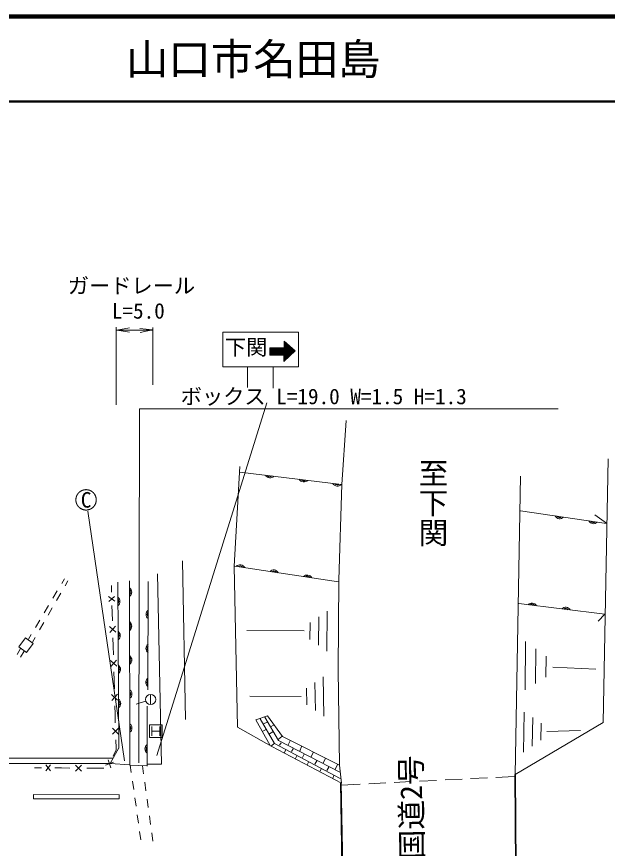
# Model space of a CAD drawing. Units: millimetres, scale not verified. Extents: x 40000 to 680000, y 20000 to 380000.
# Drawn here: x 392149 to 461748, y 282100 to 380000 of the extents above; entities that cross this region are included whole.
import ezdxf
from ezdxf.enums import TextEntityAlignment as Align

# ---------------------------------------------------------------- set-up
doc = ezdxf.new("R2010")
doc.units = ezdxf.units.MM
doc.header["$LTSCALE"] = 1000
for name, color, linetype, lineweight in [('M-BGD', 7, 'Continuous', 13), ('M-BGD-HTXT', 7, 'Continuous', 13), ('M-STR-HTXT', 7, 'Continuous', 13), ('M-STR-STRC', 7, 'Continuous', 13), ('M-TTL', 2, 'Continuous', 140), ('M-TTL-LINE', 7, 'Continuous', 50)]:
    doc.layers.add(name, color=color, linetype=linetype, lineweight=lineweight)
doc.layers.add('M-TTL-TXT', color=7, linetype='Continuous')
doc.styles.add('@ＭＳ ゴシック', font='')
doc.styles.add('ＭＳ ゴシック', font='')
doc.styles.get('@ＭＳ ゴシック').set_extended_font_data('@MS Gothic')
doc.styles.get('ＭＳ ゴシック').set_extended_font_data('MS Gothic')

# ---------------------------------------------------------------- blocks, each defined once
blk = doc.blocks.new('有線柱')
at = {"color": 7, "linetype": 'Continuous', "lineweight": 13}
blk.add_line((0, 0.5), (0, -0.5), dxfattribs=at)
blk.add_circle((0, 0), 0.5, dxfattribs=at)

msp = doc.modelspace()

# ---------------------------------------------------------------- linework, layer by layer
at = {"layer": 'M-BGD'}
for p, q in [((430482, 324931), (430977, 332457)), ((461828, 327968), (461251, 296903)), ((418449, 327065), (417790, 315309)), ((418459, 326392), (430443, 324931)), ((450869, 290805), (451528, 325908)), ((430098, 313725), (430482, 324931)), ((451521, 321824), (461653, 320335)), ((460258, 321352), (461658, 320375)), ((411699, 315955), (412028, 297278)), ((417790, 315309), (418174, 296379)), ((430054, 313469), (417871, 315322)), ((408732, 314417), (409227, 292020)), ((397457, 313263), (397784, 313808)), ((397858, 312995), (398192, 313572)), ((404209, 293906), (404057, 313422)), ((405496, 291940), (405460, 313584)), ((407657, 313511), (407620, 300766)), ((430024, 303086), (430098, 313725)), ((396428, 311547), (396943, 312405)), ((403331, 312249), (403308, 313038)), ((396855, 311264), (397356, 312130)), ((402992, 311729), (403715, 311191)), ((403008, 311170), (403699, 311749)), ((395400, 309832), (395914, 310690)), ((395852, 309534), (396353, 310399)), ((403399, 309881), (403376, 310670)), ((461454, 309651), (451297, 310921)), ((403428, 308881), (403399, 309881)), ((428752, 310018), (428701, 305318)), ((461456, 309666), (460653, 308831)), ((394371, 308117), (394886, 308975)), ((394849, 307804), (395350, 308669)), ((426723, 308695), (426701, 306681)), ((427738, 309357), (427701, 306000)), ((403094, 308225), (403821, 307539)), ((403114, 307518), (403801, 308246)), ((426041, 307695), (419279, 307760)), ((393190, 306878), (392419, 305815)), ((394095, 306222), (393190, 306878)), ((393530, 306714), (393857, 307259)), ((394013, 306361), (394348, 306938)), ((403515, 305883), (403486, 306882)), ((452060, 300775), (452111, 306466)), ((392198, 304922), (392610, 305615)), ((392419, 305815), (393323, 305158)), ((393323, 305158), (394095, 306222)), ((403545, 304883), (403515, 305883)), ((453285, 301523), (453322, 305588)), ((393023, 305312), (392612, 304622)), ((454510, 302271), (454532, 304710)), ((403210, 304227), (403937, 303540)), ((403230, 303520), (403917, 304247)), ((403632, 301884), (403603, 302884)), ((430184, 291947), (430024, 303086)), ((455333, 303447), (460389, 303177)), ((403661, 300885), (403632, 301884)), ((427289, 301622), (427344, 298326)), ((428267, 302276), (428344, 297662)), ((426311, 300969), (426344, 298991)), ((403326, 300228), (404053, 299542)), ((403347, 299522), (404033, 300249)), ((425668, 299983), (419623, 300017)), ((403748, 297886), (403719, 298886)), ((406248, 299064), (407333, 299444)), ((407547, 298825), (407511, 291794)), ((403777, 296887), (403748, 297886)), ((421690, 297698), (420335, 297222)), ((423485, 295281), (421690, 297698)), ((451859, 293414), (451962, 298131)), ((407797, 295140), (407797, 296640)), ((407797, 296640), (409297, 296640)), ((409297, 296640), (409297, 295140)), ((420335, 297222), (422020, 294219)), ((422538, 294463), (420856, 297328)), ((421232, 296767), (421652, 296963)), ((421400, 297525), (422987, 294815)), ((461251, 296903), (450869, 290805)), ((452885, 294117), (452958, 297486)), ((453910, 294819), (453954, 296841)), ((403442, 296230), (404169, 295544)), ((403463, 295523), (404149, 296251)), ((408078, 296452), (408078, 295327)), ((408078, 295890), (409016, 295890)), ((409016, 296452), (409016, 295327)), ((418174, 296379), (422203, 294072)), ((421138, 295899), (421536, 296073)), ((421948, 295581), (422332, 295798)), ((422129, 296427), (422426, 296615)), ((454606, 295849), (458578, 295962)), ((403864, 293888), (403835, 294887)), ((409297, 295140), (407797, 295140)), ((423410, 295270), (422990, 294944)), ((422991, 294811), (430231, 291078)), ((430187, 291912), (423485, 295281)), ((424372, 294771), (424147, 294279)), ((403158, 292089), (404198, 293917)), ((403522, 292966), (403869, 293702)), ((403869, 293702), (403864, 293888)), ((422158, 294163), (422484, 294438)), ((422203, 294072), (430406, 289787)), ((430264, 290340), (422538, 294463)), ((423120, 294235), (423323, 294539)), ((423865, 293700), (423677, 293360)), ((424553, 293490), (424748, 293816)), ((425717, 294084), (425507, 293555)), ((403451, 292730), (385697, 292693)), ((425167, 292991), (425008, 292673)), ((425840, 292781), (426007, 293179)), ((427092, 293403), (426860, 292868)), ((385405, 292072), (403158, 292089)), ((396135, 291921), (395572, 291217)), ((395576, 291924), (396131, 291213)), ((399788, 291900), (399077, 291197)), ((399081, 291904), (399784, 291193)), ((402624, 291892), (403566, 292230)), ((402926, 292532), (403264, 291591)), ((403227, 292103), (405462, 291951)), ((405496, 291911), (407510, 291799)), ((405531, 291912), (405659, 291011)), ((407109, 290865), (406980, 291798)), ((409227, 292020), (407559, 291994)), ((426549, 292253), (426397, 291949)), ((427302, 292007), (427519, 292398)), ((428524, 292673), (428271, 292159)), ((429942, 291957), (429696, 291392)), ((430406, 289787), (430187, 291912)), ((394274, 291578), (395064, 291573)), ((396643, 291564), (397433, 291560)), ((397433, 291560), (398433, 291554)), ((400433, 291543), (401433, 291537)), ((401433, 291537), (402433, 291531)), ((428025, 291458), (427895, 291175)), ((428712, 291248), (428951, 291660)), ((450933, 276248), (450841, 290781)), ((451033, 276249), (450941, 290782)), ((405799, 290021), (405939, 289031)), ((407385, 288885), (407247, 289875)), ((429508, 290669), (429399, 290358)), ((430299, 289842), (430562, 275396)), ((430399, 289844), (430662, 275397)), ((433636, 289714), (435634, 289813)), ((436633, 289862), (438630, 289960)), ((439629, 290010), (441627, 290108)), ((442626, 290157), (444623, 290255)), ((445622, 290305), (447620, 290403)), ((448618, 290452), (450823, 290561)), ((430433, 289557), (432638, 289665)), ((394142, 287924), (394133, 288422)), ((394134, 287925), (404245, 287919)), ((394135, 288425), (404245, 288419)), ((404234, 288429), (404239, 287918)), ((406080, 288040), (406220, 287050)), ((407660, 286904), (407522, 287894)), ((406360, 286060), (406500, 285070)), ((407935, 284923), (407797, 285913)), ((406640, 284080), (406781, 283090)), ((408210, 282942), (408072, 283932))]:
    msp.add_line(p, q, dxfattribs=at)
for centre, radius, start, end in [((422015, 326336), 625, 209.91975, 316.17995), ((421992, 326150), 312, 209.91975, 316.17995), ((425985, 325852), 625, 209.91975, 316.17995), ((425963, 325666), 312, 209.91975, 316.17995), ((429956, 325368), 625, 209.91975, 316.17995), ((429933, 325182), 312, 209.91975, 316.17995), ((456147, 321523), 625, 208.50799, 314.76819), ((456119, 321338), 312, 208.50799, 314.76819), ((460104, 320942), 625, 208.50799, 314.76819), ((460077, 320756), 312, 208.50799, 314.76819), ((418469, 314851), 625, 28.22251, 134.48271), ((418497, 315037), 312, 28.22251, 134.48271), ((422423, 314250), 625, 28.22251, 134.48271), ((422452, 314435), 312, 28.22251, 134.48271), ((426378, 313649), 625, 28.22251, 134.48271), ((426406, 313834), 312, 28.22251, 134.48271), ((405087, 312262), 625, 306.96684, 53.22705), ((405274, 312262), 312, 306.96684, 53.22705), ((403700, 311161), 625, 307.31589, 53.5761), ((403887, 311163), 312, 307.31589, 53.5761), ((452856, 310348), 625, 29.74488, 136.00509), ((452879, 310534), 312, 29.74488, 136.00509), ((456825, 309852), 625, 29.74488, 136.00509), ((456848, 310038), 312, 29.74488, 136.00509), ((408021, 309637), 625, 126.70526, 232.96546), ((407833, 309638), 312, 126.70526, 232.96546), ((405094, 308262), 625, 306.96684, 53.22705), ((405281, 308262), 312, 306.96684, 53.22705), ((403731, 307161), 625, 307.31589, 53.5761), ((403918, 307163), 312, 307.31589, 53.5761), ((408009, 305638), 625, 126.70526, 232.96546), ((407822, 305638), 312, 126.70526, 232.96546), ((405101, 304262), 625, 306.96684, 53.22705), ((405288, 304262), 312, 306.96684, 53.22705), ((403762, 303161), 625, 307.31589, 53.5761), ((403949, 303163), 312, 307.31589, 53.5761), ((407998, 301638), 625, 126.70526, 232.96546), ((407810, 301638), 312, 126.70526, 232.96546), ((405107, 300262), 625, 306.96684, 53.22705), ((403793, 299162), 625, 307.31589, 53.5761), ((405295, 300262), 312, 306.96684, 53.22705), ((403980, 299163), 312, 307.31589, 53.5761), ((405114, 296262), 625, 306.96684, 53.22705), ((405302, 296262), 312, 306.96684, 53.22705), ((407896, 293808), 625, 126.57148, 232.83169), ((407709, 293809), 312, 126.57148, 232.83169)]:
    msp.add_arc(centre, radius, start, end, dxfattribs=at)
at = {"layer": 'M-STR-HTXT'}
for p, q in [((403879, 343442), (403879, 334323)), ((403936, 343110), (408147, 343110)), ((403943, 343110), (405443, 343360)), ((403943, 343110), (405443, 342860)), ((408175, 343118), (406666, 343303)), ((408175, 343118), (406687, 342804)), ((408201, 343405), (408201, 336666)), ((406531, 292178), (406627, 333818)), ((406627, 333818), (455949, 333818))]:
    msp.add_line(p, q, dxfattribs=at)
at = {"layer": 'M-STR-STRC'}
for p, q in [((416433, 342843), (425370, 342843)), ((416433, 338790), (416433, 342843)), ((425370, 342843), (425370, 338790)), ((424957, 340649), (423688, 341800)), ((423688, 341800), (423688, 341027)), ((423688, 341674), (423753, 341740)), ((424841, 340541), (423688, 341694)), ((423688, 341533), (423828, 341673)), ((421973, 341027), (421973, 340161)), ((423688, 341027), (421973, 341027)), ((421973, 340950), (422051, 341027)), ((421973, 340808), (422192, 341027)), ((421973, 340667), (422333, 341027)), ((421973, 340526), (422475, 341027)), ((421973, 340384), (422616, 341027)), ((421973, 340243), (422758, 341027)), ((422816, 340161), (421973, 341004)), ((422675, 340161), (421973, 340863)), ((422533, 340161), (421973, 340721)), ((422033, 340161), (422899, 341027)), ((422958, 340161), (422091, 341027)), ((422174, 340161), (423041, 341027)), ((423099, 340161), (422233, 341027)), ((422316, 340161), (423182, 341027)), ((423240, 340161), (422374, 341027)), ((422457, 340161), (423323, 341027)), ((423382, 340161), (422516, 341027)), ((422599, 340161), (423465, 341027)), ((423523, 340161), (422657, 341027)), ((422740, 340161), (423606, 341027)), ((424037, 339789), (422799, 341027)), ((422881, 340161), (424124, 341404)), ((424110, 339857), (422940, 341027)), ((423023, 340161), (424199, 341337)), ((424183, 339926), (423081, 341027)), ((423164, 340161), (424273, 341270)), ((424256, 339994), (423223, 341027)), ((423306, 340161), (424347, 341202)), ((424329, 340062), (423364, 341027)), ((423447, 340161), (424421, 341135)), ((424402, 340131), (423506, 341027)), ((423589, 340161), (424495, 341068)), ((423645, 340077), (424570, 341001)), ((423645, 339935), (424644, 340933)), ((423645, 339794), (424718, 340866)), ((423645, 339652), (424792, 340799)), ((423645, 339511), (424866, 340732)), ((424475, 340199), (423647, 341027)), ((423688, 341392), (423902, 341606)), ((424768, 340472), (423688, 341552)), ((423688, 341250), (423976, 341538)), ((423688, 341109), (424050, 341471)), ((424695, 340404), (423688, 341411)), ((424622, 340336), (423688, 341270)), ((424548, 340267), (423688, 341128)), ((424914, 340609), (424067, 341456)), ((422392, 340161), (421973, 340580)), ((422251, 340161), (421973, 340438)), ((422109, 340161), (421973, 340297)), ((421973, 340161), (423645, 340161)), ((423645, 339423), (424957, 340649)), ((423645, 340161), (423645, 339423)), ((423964, 339721), (423645, 340039)), ((423891, 339652), (423645, 339897)), ((423818, 339584), (423645, 339756)), ((424468, 340192), (424941, 340665)), ((425370, 338790), (416433, 338790)), ((419347, 338741), (419347, 336364)), ((422359, 338741), (422359, 336267)), ((423745, 339516), (423645, 339615)), ((423671, 339447), (423645, 339473)), ((421615, 334537), (408671, 293014)), ((404871, 292414), (400550, 321804))]:
    msp.add_line(p, q, dxfattribs=at)
msp.add_lwpolyline([(401530, 323122), (401530, 323143), (401530, 323164), (401529, 323185), (401527, 323206), (401526, 323227), (401524, 323248), (401521, 323269), (401519, 323290), (401515, 323310), (401512, 323331), (401508, 323352), (401504, 323372), (401499, 323393), (401494, 323413), (401489, 323434), (401484, 323454), (401478, 323474), (401471, 323494), (401465, 323514), (401457, 323534), (401450, 323553), (401442, 323573), (401434, 323592), (401426, 323612), (401417, 323631), (401408, 323650), (401399, 323668), (401389, 323687), (401379, 323705), (401369, 323724), (401358, 323742), (401347, 323760), (401336, 323777), (401324, 323795), (401312, 323812), (401300, 323829), (401287, 323846), (401275, 323863), (401261, 323879), (401248, 323895), (401234, 323911), (401220, 323927), (401206, 323942), (401192, 323958), (401177, 323973), (401162, 323987), (401147, 324002), (401131, 324016), (401115, 324030), (401099, 324043), (401083, 324057), (401067, 324070), (401050, 324082), (401033, 324095), (401016, 324107), (400999, 324119), (400981, 324130), (400963, 324142), (400945, 324153), (400927, 324163), (400909, 324173), (400890, 324183), (400872, 324193), (400853, 324202), (400834, 324211), (400815, 324220), (400796, 324228), (400776, 324236), (400757, 324244), (400737, 324251), (400717, 324258), (400697, 324265), (400677, 324271), (400657, 324277), (400637, 324282), (400616, 324288), (400596, 324292), (400575, 324297), (400555, 324301), (400534, 324305), (400513, 324308), (400493, 324311), (400472, 324314), (400451, 324316), (400430, 324318), (400409, 324320), (400388, 324321), (400367, 324322), (400346, 324322), (400325, 324322), (400304, 324322), (400283, 324321), (400262, 324320), (400241, 324319), (400220, 324317), (400199, 324315), (400178, 324313), (400158, 324310), (400137, 324307), (400116, 324303), (400096, 324299), (400075, 324295), (400054, 324290), (400034, 324285), (400014, 324280), (399994, 324274), (399973, 324268), (399953, 324262), (399934, 324255), (399914, 324248), (399894, 324240), (399875, 324232), (399855, 324224), (399836, 324216), (399817, 324207), (399798, 324198), (399779, 324188), (399761, 324178), (399742, 324168), (399724, 324158), (399706, 324147), (399688, 324136), (399671, 324125), (399653, 324113), (399636, 324101), (399619, 324089), (399602, 324076), (399586, 324063), (399569, 324050), (399553, 324037), (399537, 324023), (399522, 324009), (399506, 323995), (399491, 323980), (399476, 323965), (399462, 323950), (399447, 323935), (399433, 323919), (399419, 323903), (399406, 323887), (399393, 323871), (399380, 323854), (399367, 323838), (399355, 323821), (399342, 323804), (399331, 323786), (399319, 323769), (399308, 323751), (399297, 323733), (399287, 323715), (399276, 323696), (399267, 323678), (399257, 323659), (399248, 323640), (399239, 323621), (399230, 323602), (399222, 323583), (399214, 323563), (399207, 323544), (399199, 323524), (399193, 323504), (399186, 323484), (399180, 323464), (399174, 323444), (399169, 323423), (399164, 323403), (399159, 323383), (399154, 323362), (399150, 323341), (399147, 323321), (399144, 323300), (399141, 323279), (399138, 323258), (399136, 323238), (399134, 323217), (399133, 323196), (399131, 323175), (399131, 323154), (399130, 323133), (399130, 323112), (399131, 323091), (399131, 323070), (399133, 323049), (399134, 323028), (399136, 323007), (399138, 322986), (399141, 322965), (399144, 322944), (399147, 322924), (399150, 322903), (399154, 322882), (399159, 322862), (399164, 322841), (399169, 322821), (399174, 322801), (399180, 322780), (399186, 322760), (399193, 322740), (399199, 322721), (399207, 322701), (399214, 322681), (399222, 322662), (399230, 322642), (399239, 322623), (399248, 322604), (399257, 322585), (399267, 322567), (399276, 322548), (399287, 322530), (399297, 322512), (399308, 322494), (399319, 322476), (399331, 322458), (399342, 322441), (399355, 322424), (399367, 322407), (399380, 322390), (399393, 322373), (399406, 322357), (399419, 322341), (399433, 322325), (399447, 322310), (399462, 322294), (399476, 322279), (399491, 322264), (399506, 322250), (399522, 322236), (399537, 322222), (399553, 322208), (399569, 322194), (399586, 322181), (399602, 322168), (399619, 322156), (399636, 322143), (399653, 322131), (399671, 322120), (399688, 322108), (399706, 322097), (399724, 322086), (399742, 322076), (399761, 322066), (399779, 322056), (399798, 322047), (399817, 322037), (399836, 322029), (399855, 322020), (399875, 322012), (399894, 322004), (399914, 321997), (399934, 321990), (399953, 321983), (399973, 321976), (399994, 321970), (400014, 321965), (400034, 321959), (400054, 321954), (400075, 321950), (400096, 321945), (400116, 321941), (400137, 321938), (400158, 321935), (400178, 321932), (400199, 321929), (400220, 321927), (400241, 321926), (400262, 321924), (400283, 321923), (400304, 321922), (400325, 321922), (400346, 321922), (400367, 321923), (400388, 321924), (400409, 321925), (400430, 321926), (400451, 321928), (400472, 321931), (400493, 321933), (400513, 321936), (400534, 321940), (400555, 321943), (400575, 321947), (400596, 321952), (400616, 321957), (400637, 321962), (400657, 321968), (400677, 321973), (400697, 321980), (400717, 321986), (400737, 321993), (400757, 322000), (400776, 322008), (400796, 322016), (400815, 322024), (400834, 322033), (400853, 322042), (400872, 322051), (400890, 322061), (400909, 322071), (400927, 322081), (400945, 322092), (400963, 322103), (400981, 322114), (400999, 322126), (401016, 322137), (401033, 322150), (401050, 322162), (401067, 322175), (401083, 322188), (401099, 322201), (401115, 322215), (401131, 322229), (401147, 322243), (401162, 322257), (401177, 322272), (401192, 322287), (401206, 322302), (401220, 322317), (401234, 322333), (401248, 322349), (401261, 322365), (401275, 322382), (401287, 322398), (401300, 322415), (401312, 322432), (401324, 322450), (401336, 322467), (401347, 322485), (401358, 322503), (401369, 322521), (401379, 322539), (401389, 322557), (401399, 322576), (401408, 322595), (401417, 322614), (401426, 322633), (401434, 322652), (401442, 322671), (401450, 322691), (401457, 322711), (401465, 322730), (401471, 322750), (401478, 322770), (401484, 322791), (401489, 322811), (401494, 322831), (401499, 322852), (401504, 322872), (401508, 322893), (401512, 322913), (401515, 322934), (401519, 322955), (401521, 322976), (401524, 322996), (401526, 323017), (401527, 323038), (401529, 323059), (401530, 323080), (401530, 323101)], close=True, dxfattribs=at)
at = {"layer": 'M-TTL'}
msp.add_line((680000, 380000), (40000, 380000), dxfattribs=at)
at = {"layer": 'M-TTL-LINE'}
msp.add_line((40000, 370000), (680000, 370000), dxfattribs=at)

# ---------------------------------------------------------------- block references
at = {"layer": 'M-BGD', "xscale": 1200, "yscale": 1200, "rotation": 0.08929}
msp.add_blockref('有線柱', (407939, 299630), dxfattribs=at)

# ---------------------------------------------------------------- texts
at = {"layer": 'M-BGD-HTXT'}
for s, rotation, style, p in [('至下関', 270, '@ＭＳ ゴシック', (439163, 328034)), ('一般国道2号', 90.785, 'ＭＳ ゴシック', (440894, 273835))]:
    msp.add_text(s, height=2566, rotation=rotation, dxfattribs=dict(at, style=style)).set_placement(p, align=Align.BOTTOM_LEFT)
at = {"layer": 'M-STR-HTXT', "style": 'ＭＳ ゴシック'}
for s, p in [('ガードレール', (398178, 346869)), ('L=5.0', (403369, 343902)), ('ボックス L=19.0 W=1.5 H=1.3', (411486, 333829))]:
    msp.add_text(s, height=1833, dxfattribs=at).set_placement(p, align=Align.BOTTOM_LEFT)
at = {"layer": 'M-STR-STRC', "style": 'ＭＳ ゴシック'}
msp.add_text('下関', height=1833, dxfattribs=at).set_placement((416682, 339631), align=Align.BOTTOM_LEFT)
msp.add_text('C', height=1833, rotation=0.089, dxfattribs=at).set_placement((400330, 323122), align=Align.MIDDLE_CENTER)
at = {"layer": 'M-TTL-TXT', "style": 'ＭＳ ゴシック'}
msp.add_text('山口市名田島', height=3666, dxfattribs=at).set_placement((405024, 375000), align=Align.MIDDLE_LEFT)

doc.saveas('drawing.dxf')
